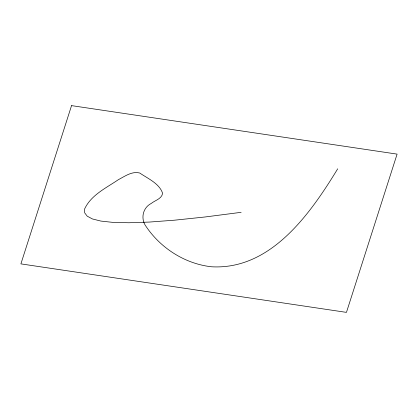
<?xml version="1.0" encoding="UTF-8"?>
<svg xmlns="http://www.w3.org/2000/svg" width="418" height="418" viewBox="0 0 418 418"><rect width="100%" height="100%" fill="white"/><g stroke="black" fill="none" stroke-linecap="round" stroke-linejoin="round"><path stroke-width="0.63" d="M337.702 168.815C310.36 213.624 270.984 270.085 211.618 266.783C185.409 263.946 161.05 248.501 146.3 226.802C140.344 219.178 142.548 207.793 151.264 203.43C155.057 200.306 161.787 198.89 162.607 193.315C159.446 183.492 147.805 178.564 139.779 173.031C132.083 170.941 124.877 176.302 118.398 179.662C106.182 187.99 90.962 195.044 84.551 209.115L84.708 212.856L87.21 216.179L92.462 218.964L100.884 221.075L112.891 222.381L128.89 222.757L149.299 222.068L174.536 220.187L205.008 216.984L241.134 212.328M71.546 105.623L20.9 263.883L346.454 312.377L397.1 154.117L71.546 105.623"/></g></svg>
